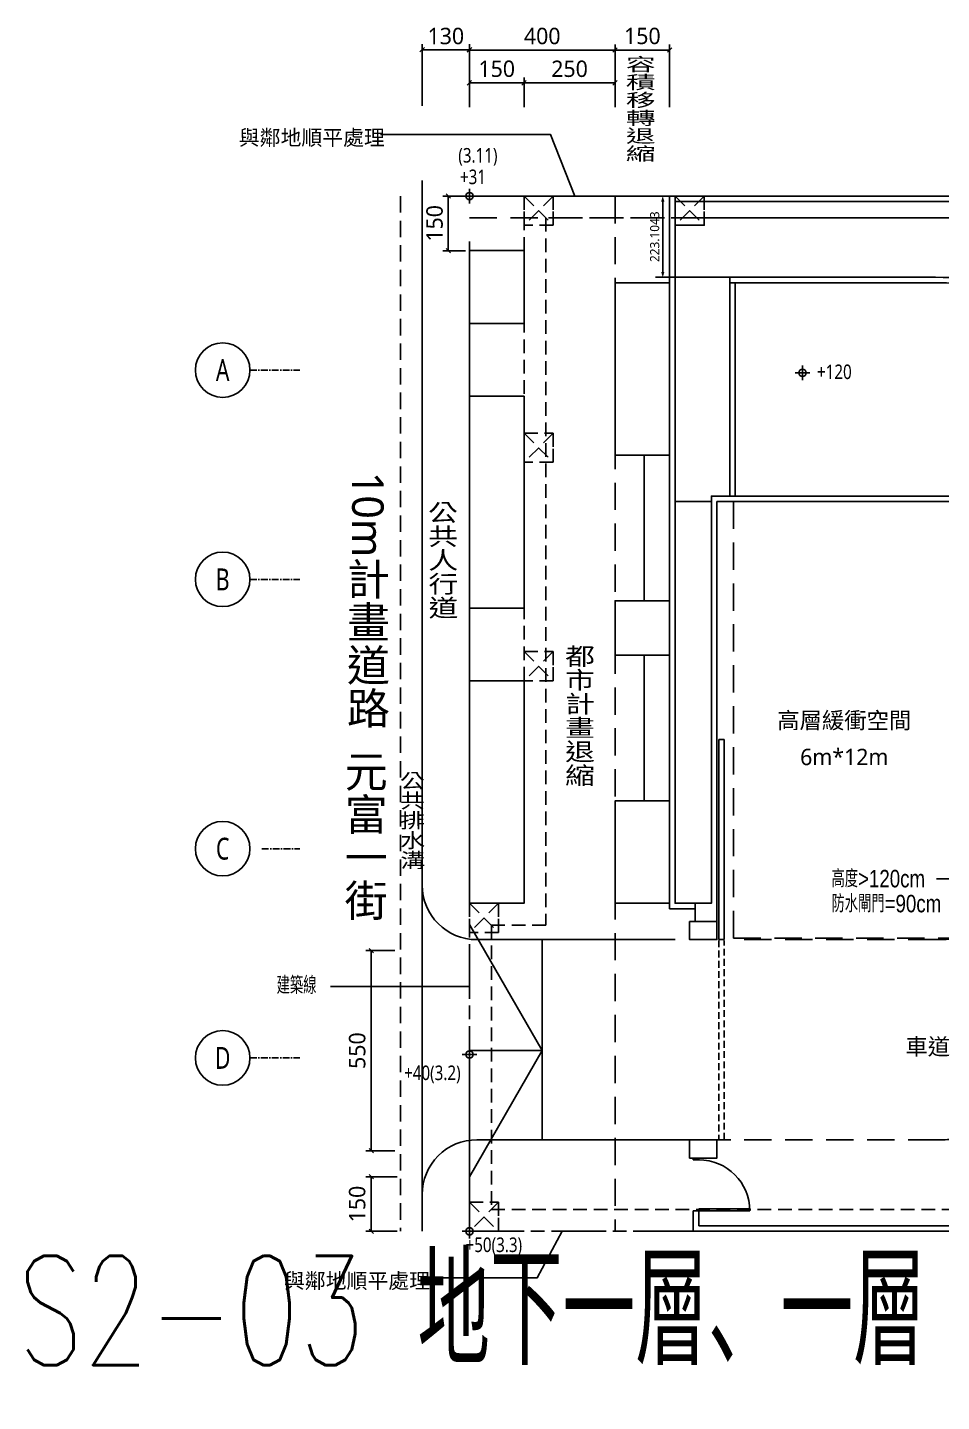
# Model space of a CAD drawing. Header units: millimetres. Extents: x -3377 to 119122, y -22007 to 15479.
# Drawn here: x 24398 to 26909, y 7810 to 11586 of the extents above; entities that cross this region are included whole.
import ezdxf
from ezdxf.enums import TextEntityAlignment as Align

# ---------------------------------------------------------------- set-up
doc = ezdxf.new("R2010")
doc.units = ezdxf.units.MM
doc.header["$LTSCALE"] = 150
doc.header["$MEASUREMENT"] = 0
for name, pattern in [('11', [0.15, 0.1, -0.05]), ('CENTER', [2, 1.25, -0.25, 0.25, -0.25]), ('HIDDEN', [0.375, 0.25, -0.125]), ('HIDDEN2', [0.1875, 0.125, -0.0625]), ('HIDDENX2', [0.75, 0.5, -0.25])]:
    doc.linetypes.add(name, pattern=pattern)
doc.layers.get('0').update_dxf_attribs({"plot": 0})
for name, color, linetype, plot in [('AREA', 3, 'Continuous', False), ('S-ARCH', 252, 'Continuous', False), ('法規檢討', 3, 'Continuous', False)]:
    doc.layers.add(name, color=color, linetype=linetype, plot=plot)
for name, color, linetype in [('Col-Line', 8, 'CENTER'), ('DIM', 6, 'Continuous'), ('Duct', 1, 'Continuous'), ('E-TXT', 7, 'Continuous'), ('GRID', 5, 'CENTER'), ('HATCH', 5, 'Continuous'), ('I-TXT', 7, 'Continuous'), ('OPEN', 4, 'Continuous'), ('PLANT', 3, 'Continuous'), ('SYM', 3, 'Continuous'), ('TEXT', 2, 'Continuous'), ('WALL', 2, 'Continuous'), ('WALL3', 4, 'Continuous'), ('尺寸標註', 6, 'Continuous'), ('排水', 5, 'HIDDEN'), ('水溝', 140, 'Continuous')]:
    doc.layers.add(name, color=color, linetype=linetype)
doc.styles.add('C1', font='', dxfattribs={"bigfont": 'japanese.shx'})
doc.styles.add('CHINESET', font='c2.shx', dxfattribs={"bigfont": 'china.shx'})
doc.styles.add('CS4', font='romans.shx', dxfattribs={"width": 0.7, "height": 45, "bigfont": 'lsp.shx'})
doc.styles.add('HH', font='')
doc.styles.add('HHV', font='')
doc.styles.get('C1').set_extended_font_data('微軟正黑體')
doc.styles.get('HH').set_extended_font_data('Microsoft JhengHei')
doc.styles.get('HHV').set_extended_font_data('@微軟正黑體')
doc.dimstyles.new('1-1', dxfattribs={"dimtxt": 20, "dimasz": 8, "dimexe": 10, "dimexo": 0, "dimgap": 10, "dimtad": 1, "dimdsep": 46, "dimtxsty": 'C1', "dimblk": 'OBLIQUE', "dimblk1": 'OBLIQUE', "dimblk2": 'ARROW', "dimcen": 10, "dimaunit": 1, "dimadec": 0, "dimazin": 0, "dimtfac": 1, "dimtix": 1, "dimtmove": 2, "dimatfit": 3, "dimldrblk": 'DIMC', "dimfxl": 0, "dimtolj": 1, "dimarcsym": 0})
doc.dimstyles.new('DIMAA', dxfattribs={"dimscale": 100, "dimtxt": 0.25, "dimasz": 0.15, "dimexe": 0.2, "dimexo": 0, "dimgap": 0.09, "dimtad": 1, "dimdec": 4, "dimdsep": 46, "dimtxsty": 'C1', "dimblk": 'ARROW', "dimblk1": 'ARROW', "dimblk2": 'ARROW', "dimsah": 1, "dimcen": 0.5, "dimadec": 4, "dimazin": 0, "dimtfac": 1, "dimtix": 1, "dimtmove": 2, "dimatfit": 3, "dimfxl": 0, "dimtolj": 1, "dimarcsym": 0})

# ---------------------------------------------------------------- blocks, each defined once
blk = doc.blocks.new('_Oblique')
at = {"color": 0, "linetype": 'ByBlock', "lineweight": -2}
blk.add_line((-0.5, -0.5), (0.5, 0.5), dxfattribs=at)
blk = doc.blocks.new('*D185')
at = {"layer": 'DEFPOINTS', "color": 0, "transparency": 16777216}
for p in [(73443.8, 5851.6), (73043.8, 5694.8), (73443.8, 5694.8)]:
    blk.add_point(p, dxfattribs=at)
at = {"layer": 'DIM', "color": 0, "lineweight": -2, "transparency": 16777216}
for p, q in [((73043.8, 5694.8), (73043.8, 5866.6)), ((73443.8, 5694.8), (73443.8, 5866.6)), ((73043.8, 5851.6), (73443.8, 5851.6))]:
    blk.add_line(p, q, dxfattribs=at)
at = {"layer": 'DIM', "color": 0, "lineweight": -2, "transparency": 16777216, "xscale": 12, "yscale": 12, "zscale": 12, "rotation": 180}
blk.add_blockref('_Oblique', (73043.8, 5851.6), dxfattribs=at)
at = {"layer": 'DIM', "color": 0, "lineweight": -2, "transparency": 16777216, "xscale": 12, "yscale": 12, "zscale": 12}
blk.add_blockref('_Oblique', (73443.8, 5851.6), dxfattribs=at)
at = {"layer": 'DIM', "color": 0, "transparency": 16777216, "insert": (73243.8, 5889.8), "char_height": 45, "attachment_point": 5, "style": 'C1'}
blk.add_mtext('\\A1;400', dxfattribs=at)
blk = doc.blocks.new('ARROW')
blk.add_solid([(0, 0), (-1, 0.3), (-1, -0.3)])
blk = doc.blocks.new('DIMC')
for p, q in [((-1.5, 0), (1.5, 0)), ((0, -1.5), (0, 1.5))]:
    blk.add_line(p, q)
at = {"color": 3}
blk.add_circle((0, 0), 0.5, dxfattribs=at)
blk = doc.blocks.new('*D184')
at = {"layer": 'DEFPOINTS', "color": 0, "transparency": 16777216}
for p in [(73593.8, 5851.6), (73443.8, 5694.8), (73593.8, 5694.8)]:
    blk.add_point(p, dxfattribs=at)
at = {"layer": 'DIM', "color": 0, "lineweight": -2, "transparency": 16777216}
for p, q in [((73443.8, 5694.8), (73443.8, 5866.6)), ((73593.8, 5694.8), (73593.8, 5866.6)), ((73443.8, 5851.6), (73593.8, 5851.6))]:
    blk.add_line(p, q, dxfattribs=at)
at = {"layer": 'DIM', "color": 0, "lineweight": -2, "transparency": 16777216, "xscale": 12, "yscale": 12, "zscale": 12, "rotation": 180}
blk.add_blockref('_Oblique', (73443.8, 5851.6), dxfattribs=at)
at = {"layer": 'DIM', "color": 0, "lineweight": -2, "transparency": 16777216, "xscale": 12, "yscale": 12, "zscale": 12}
blk.add_blockref('_Oblique', (73593.8, 5851.6), dxfattribs=at)
at = {"layer": 'DIM', "color": 0, "transparency": 16777216, "insert": (73518.8, 5890), "char_height": 45, "attachment_point": 5, "style": 'C1'}
blk.add_mtext('\\A1;150', dxfattribs=at)
blk = doc.blocks.new('*D183')
at = {"layer": 'DEFPOINTS', "color": 0, "transparency": 16777216}
for p in [(73193.8, 5761.4), (73043.8, 5694.8), (73193.8, 5694.8)]:
    blk.add_point(p, dxfattribs=at)
at = {"layer": 'DIM', "color": 0, "lineweight": -2, "transparency": 16777216}
for p, q in [((73043.8, 5694.8), (73043.8, 5776.4)), ((73043.8, 5761.4), (73193.8, 5761.4)), ((73193.8, 5694.8), (73193.8, 5776.4))]:
    blk.add_line(p, q, dxfattribs=at)
at = {"layer": 'DIM', "color": 0, "lineweight": -2, "transparency": 16777216, "xscale": 12, "yscale": 12, "zscale": 12, "rotation": 180}
blk.add_blockref('_Oblique', (73043.8, 5761.4), dxfattribs=at)
at = {"layer": 'DIM', "color": 0, "lineweight": -2, "transparency": 16777216, "xscale": 12, "yscale": 12, "zscale": 12}
blk.add_blockref('_Oblique', (73193.8, 5761.4), dxfattribs=at)
at = {"layer": 'DIM', "color": 0, "transparency": 16777216, "insert": (73118.8, 5799.8), "char_height": 45, "attachment_point": 5, "style": 'C1'}
blk.add_mtext('\\A1;150', dxfattribs=at)
blk = doc.blocks.new('*D182')
at = {"layer": 'DEFPOINTS', "color": 0, "transparency": 16777216}
for p in [(73443.8, 5761.4), (73193.8, 5694.8), (73443.8, 5694.8)]:
    blk.add_point(p, dxfattribs=at)
at = {"layer": 'DIM', "color": 0, "lineweight": -2, "transparency": 16777216}
for p, q in [((73193.8, 5694.8), (73193.8, 5776.4)), ((73193.8, 5761.4), (73443.8, 5761.4)), ((73443.8, 5694.8), (73443.8, 5776.4))]:
    blk.add_line(p, q, dxfattribs=at)
at = {"layer": 'DIM', "color": 0, "lineweight": -2, "transparency": 16777216, "xscale": 12, "yscale": 12, "zscale": 12, "rotation": 180}
blk.add_blockref('_Oblique', (73193.8, 5761.4), dxfattribs=at)
at = {"layer": 'DIM', "color": 0, "lineweight": -2, "transparency": 16777216, "xscale": 12, "yscale": 12, "zscale": 12}
blk.add_blockref('_Oblique', (73443.8, 5761.4), dxfattribs=at)
at = {"layer": 'DIM', "color": 0, "transparency": 16777216, "insert": (73318.8, 5799.7), "char_height": 45, "attachment_point": 5, "style": 'C1'}
blk.add_mtext('\\A1;250', dxfattribs=at)
blk = doc.blocks.new('*D188')
at = {"layer": 'DEFPOINTS', "color": 0, "transparency": 16777216}
for p in [(72914, 5852.3), (72914, 5697.8), (73044, 5697.8)]:
    blk.add_point(p, dxfattribs=at)
at = {"layer": 'DIM', "color": 0, "lineweight": -2, "transparency": 16777216}
for p, q in [((72914, 5697.8), (72914, 5867.3)), ((73044, 5852.3), (72914, 5852.3)), ((73044, 5697.8), (73044, 5867.3))]:
    blk.add_line(p, q, dxfattribs=at)
at = {"layer": 'DIM', "color": 0, "lineweight": -2, "transparency": 16777216, "xscale": 12, "yscale": 12, "zscale": 12, "rotation": 180}
blk.add_blockref('_Oblique', (72914, 5852.3), dxfattribs=at)
at = {"layer": 'DIM', "color": 0, "lineweight": -2, "transparency": 16777216, "xscale": 12, "yscale": 12, "zscale": 12}
blk.add_blockref('_Oblique', (73044, 5852.3), dxfattribs=at)
at = {"layer": 'DIM', "color": 0, "transparency": 16777216, "insert": (72979, 5889.8), "char_height": 45, "attachment_point": 5, "style": 'C1'}
blk.add_mtext('\\A1;130', dxfattribs=at)
blk = doc.blocks.new('*D189')
at = {"layer": 'DEFPOINTS', "color": 0, "transparency": 16777216}
for p in [(73032.6, 5450.2), (72985.7, 5300.2), (73032.6, 5300.2)]:
    blk.add_point(p, dxfattribs=at)
at = {"layer": 'DIM', "color": 0, "lineweight": -2, "transparency": 16777216}
for p, q in [((73032.6, 5450.2), (72970.7, 5450.2)), ((72985.7, 5450.2), (72985.7, 5300.2)), ((73032.6, 5300.2), (72970.7, 5300.2))]:
    blk.add_line(p, q, dxfattribs=at)
at = {"layer": 'DIM', "color": 0, "lineweight": -2, "transparency": 16777216, "xscale": 12, "yscale": 12, "zscale": 12}
for p, rotation in [((72985.7, 5450.2), 90), ((72985.7, 5300.2), 270)]:
    blk.add_blockref('_Oblique', p, dxfattribs=dict(at, rotation=rotation))
at = {"layer": 'DIM', "color": 0, "transparency": 16777216, "insert": (72948.2, 5375.2), "char_height": 45, "attachment_point": 5, "rotation": 90, "style": 'C1'}
blk.add_mtext('\\A1;150', dxfattribs=at)
blk = doc.blocks.new('*D173')
at = {"layer": 'DEFPOINTS', "color": 0, "transparency": 16777216}
for p in [(72839, 3377), (72774, 2827), (72839, 2827)]:
    blk.add_point(p, dxfattribs=at)
at = {"layer": 'DIM', "color": 0, "lineweight": -2, "transparency": 16777216}
for p, q in [((72839, 3377), (72759, 3377)), ((72774, 3377), (72774, 2827)), ((72839, 2827), (72759, 2827))]:
    blk.add_line(p, q, dxfattribs=at)
at = {"layer": 'DIM', "color": 0, "lineweight": -2, "transparency": 16777216, "xscale": 12, "yscale": 12, "zscale": 12}
for p, rotation in [((72774, 3377), 90), ((72774, 2827), 270)]:
    blk.add_blockref('_Oblique', p, dxfattribs=dict(at, rotation=rotation))
at = {"layer": 'DIM', "color": 0, "transparency": 16777216, "insert": (72735.7, 3102), "char_height": 45, "attachment_point": 5, "rotation": 90, "style": 'C1'}
blk.add_mtext('\\A1;550', dxfattribs=at)
blk = doc.blocks.new('*D171')
at = {"layer": 'DEFPOINTS', "color": 0, "transparency": 16777216}
for p in [(72774, 2755.5), (72845, 2755.5, 0), (72845, 2605.5, 0)]:
    blk.add_point(p, dxfattribs=at)
at = {"layer": 'DIM', "color": 0, "lineweight": -2, "transparency": 16777216}
for p, q in [((72845, 2755.5), (72759, 2755.5)), ((72774, 2605.5), (72774, 2755.5)), ((72845, 2605.5), (72759, 2605.5))]:
    blk.add_line(p, q, dxfattribs=at)
at = {"layer": 'DIM', "color": 0, "lineweight": -2, "transparency": 16777216, "xscale": 12, "yscale": 12, "zscale": 12}
for p, rotation in [((72774, 2755.5), 90), ((72774, 2605.5), 270)]:
    blk.add_blockref('_Oblique', p, dxfattribs=dict(at, rotation=rotation))
at = {"layer": 'DIM', "color": 0, "transparency": 16777216, "insert": (72735.6, 2680.5), "char_height": 45, "attachment_point": 5, "rotation": 90, "style": 'C1'}
blk.add_mtext('\\A1;150', dxfattribs=at)
blk = doc.blocks.new('*D170')
at = {"layer": 'AREA', "color": 0, "lineweight": -2, "transparency": 16777216}
for p, q in [((73608.8, 5450.1), (73554.9, 5450.1)), ((73574.9, 5242), (73574.9, 5435.1)), ((73608.8, 5227), (73554.9, 5227))]:
    blk.add_line(p, q, dxfattribs=at)
at = {"layer": 'DEFPOINTS', "color": 0, "transparency": 16777216}
for p in [(73574.9, 5450.1), (73608.8, 5450.1), (73608.8, 5227)]:
    blk.add_point(p, dxfattribs=at)
at = {"layer": 'AREA', "color": 0, "lineweight": -2, "transparency": 16777216, "xscale": 15, "yscale": 15, "zscale": 15}
for p, rotation in [((73574.9, 5450.1), 90), ((73574.9, 5227), 270)]:
    blk.add_blockref('ARROW', p, dxfattribs=dict(at, rotation=rotation))
at = {"layer": 'AREA', "color": 0, "transparency": 16777216, "insert": (73552.9, 5338.5), "char_height": 25, "attachment_point": 5, "rotation": 90, "style": 'C1'}
blk.add_mtext('\\A1;223.1043', dxfattribs=at)
blk = doc.blocks.new('A$C704E4F0D')
at = {"color": 252, "linetype": 'HIDDENX2'}
for p, q in [((-2553.35215, -400), (-3108.34882, -400)), ((-2553.35215, -950), (-3218.34883, -950))]:
    blk.add_line(p, q, dxfattribs=at)
at = {"color": 252, "linetype": '11', "ltscale": 3}
blk.add_lwpolyline([(-4023.2998, 1643.05612), (-4023.29689, -1201.48466)], dxfattribs=at)
at = {"color": 252, "linetype": 'Continuous', "ltscale": 3}
blk.add_lwpolyline([(-3963.2998, 1643.05618), (-3963.29689, -1201.4846)], dxfattribs=at)
at = {"color": 252, "linetype": 'HIDDENX2'}
for points in [[(-2553.35215, -950, 0.4101367241), (-1503.45416, 85.36428), (-1503.35215, 355.00005, 0.3768400796), (-2418.00192, 1396.23985)], [(-2553.35215, -400, 0.4083589716), (-2053.45245, 89.98561), (-2053.35216, 355.08501, 0.3359745643), (-2418.00061, 836.33149)]]:
    blk.add_lwpolyline(points, format="xyb", dxfattribs=at)
at = {"color": 252}
for points in [[(-3283.54902, 931.3645), (-3353.54359, 931.3645), (-3353.54359, 531.3645), (-3283.54902, 531.3645)], [(-3283.54902, 381.3645), (-3353.54359, 381.3645), (-3353.54359, -18.6355), (-3283.54902, -18.6355)]]:
    blk.add_lwpolyline(points, close=True, dxfattribs=at)
at = {"color": 252, "linetype": 'HIDDENX2'}
blk.add_lwpolyline([(-2508.34882, 804), (-3108.34882, 804), (-3108.34882, -396), (-2508.34882, -396), (-2508.34882, 804)], dxfattribs=at)
blk.add_arc((-2553.35215, 100), 500, 270, 0, dxfattribs=at)
at = {"layer": 'AREA', "color": 252}
blk.add_line((-3168.54901, 804), (-3168.54901, 819), dxfattribs=at)
blk.add_line((-3168.54901, 804), (-3168.54901, 819), dxfattribs=at)
blk.add_lwpolyline([(-3268.54902, 1420.00005), (-3118.54902, 1420.00005), (-3118.54902, 819), (-3168.54901, 819), (-3168.54901, 804), (-3268.54902, 804), (-3268.54902, 1420.00005)], dxfattribs=at)
blk.add_lwpolyline([(-3268.54902, 1420.00005), (-3118.54902, 1420.00005), (-3118.54902, 819), (-3168.54901, 819), (-3168.54901, 804), (-3268.54902, 804), (-3268.54902, 1420.00005)], dxfattribs=at)
at = {"layer": 'AREA', "color": 252, "elevation": 0}
for points in [[(-3103.54902, 819), (-2433.00051, 819), (-2433.00057, 819), (-2433.00193, 1398.08002, 0.0287359509), (-2553.39463, 1405.00005), (-3103.54902, 1405.00005)], [(-3103.54902, 819), (-2433.00051, 819), (-2433.00057, 819), (-2433.00193, 1398.08002, 0.0287359509), (-2553.39463, 1405.00005), (-3103.54902, 1405.00005)], [(-2918.511, 1167.71311, -0.4142135624), (-2908.511, 1157.71311, -0.4142135624), (-2918.511, 1147.71311, -0.4142135624), (-2928.511, 1157.71311, -0.4142135624)], [(-2918.511, 1167.71311, -0.4142135624), (-2908.511, 1157.71311, -0.4142135624), (-2918.511, 1147.71311, -0.4142135624), (-2928.511, 1157.71311, -0.4142135624)]]:
    blk.add_lwpolyline(points, format="xyb", close=True, dxfattribs=at)
at = {"layer": 'Col-Line', "color": 252, "linetype": 'ByBlock'}
for centre in [(-4511.32649, 1165, 0), (-4511.32649, 590, 0), (-4511.32649, -150, 0), (-4511.32649, -725, 0)]:
    blk.add_circle(centre, 75, dxfattribs=at)
at = {"layer": 'Duct', "color": 252, "linetype": 'CENTER', "ltscale": 3, "elevation": 0}
blk.add_lwpolyline([(-3833.34882, -1201.48446), (-3833.33714, 55.73711), (-3833.3549, 1643.22963), (1974.9, 1643.1), (1974.3809, 55.64961), (1973.9663, -1201.48446), (-1007.8204, -1201.48157)], close=True, dxfattribs=at)
blk.add_lwpolyline([(-3833.34882, -1201.48446), (-3833.33714, 55.73711), (-3833.3549, 1643.22963), (1974.9, 1643.1), (1974.3809, 55.64961), (1973.9663, -1201.48446), (-1007.8204, -1201.48157)], close=True, dxfattribs=at)
at = {"layer": 'Duct', "color": 252, "linetype": 'CENTER', "ltscale": 3}
blk.add_lwpolyline([(-3833.34882, -1201.48446), (-3833.33714, 55.73711), (-3833.3549, 1643.22963), (1974.9, 1643.1), (1974.3809, 55.64961), (1973.9663, -1201.48446), (-1007.8204, -1201.48157)], close=True, dxfattribs=at)
blk.add_lwpolyline([(-3833.34882, -1201.48446), (-3833.33714, 55.73711), (-3833.3549, 1643.22963), (1974.9, 1643.1), (1974.3809, 55.64961), (1973.9663, -1201.48446), (-1007.8204, -1201.48157)], close=True, dxfattribs=at)
at = {"layer": 'GRID', "color": 252, "ltscale": 0.1}
for p, q in [((-4436.32649, 1165, 0), (-4299.19987, 1165, 0)), ((-4436.32649, 590, 0), (-4299.19987, 590, 0)), ((-4403.82649, -150, 0), (-4299.19987, -150, 0)), ((-4436.32649, -725, 0), (-4299.19987, -725, 0))]:
    blk.add_line(p, q, dxfattribs=at)
at = {"layer": 'HATCH', "color": 252}
for points in [[(-3268.34883, -400), (-3813.29779, -400.0001, -0.4142133201), (-3963.29782, -250.00026), (-3963.2998, 1686.19849)], [(-3218.34883, -949.99993), (-3813.30108, -950.00003, 0.4142138047), (-3963.30106, -1100.00019), (-3963.301, -1158.34222)]]:
    blk.add_lwpolyline(points, format="xyb", dxfattribs=at)
at = {"layer": 'I-TXT', "color": 252, "elevation": 0}
blk.add_lwpolyline([(-4214.81577, -528.98405), (-3833.30848, -528.98405)], dxfattribs=at)
at = {"layer": 'OPEN', "color": 252, "linetype": 'Continuous'}
for p, q in [((-3133.54901, 150), (-3148.54901, 150)), ((-3148.54901, 150), (-3148.54901, -400)), ((-3133.54901, -400), (-3133.54901, 150)), ((-3148.54901, -400), (-3133.54901, -400)), ((-3218.54901, -1005), (-3218.54901, -1000)), ((-3203.54901, -1005), (-3218.54901, -1005)), ((-3203.54901, -1000), (-3203.54901, -1005)), ((-3203.54901, -1145), (-3218.54901, -1145)), ((-3218.54901, -1145), (-3218.54901, -1150)), ((-3063.54901, -1140), (-3203.54901, -1140)), ((-3203.54901, -1140), (-3203.54901, -1145)), ((-3203.54901, -1150), (-3203.54901, -1145)), ((-3203.54901, -1145), (-3063.54901, -1145)), ((-3063.54901, -1145), (-3063.54901, -1140))]:
    blk.add_line(p, q, dxfattribs=at)
at = {"layer": 'OPEN', "color": 252, "linetype": 'HIDDEN2'}
for p, q in [((-3148.54901, -402), (-3148.54901, -950)), ((-3133.54901, -950), (-3133.54901, -402)), ((-3148.54901, -950), (-3133.54901, -950))]:
    blk.add_line(p, q, dxfattribs=at)
at = {"layer": 'OPEN', "color": 252, "linetype": 'Continuous'}
blk.add_arc((-3203.54901, -1145), 140, 0, 90, dxfattribs=at)
at = {"layer": 'PLANT', "color": 252}
for points in [[(-2418.00235, 1583.10624), (-3188.54902, 1583.10624), (-3188.54902, 1563.10624), (-3268.54902, 1563.10624), (-3268.54902, 1420.00005), (-2553.39463, 1420.00005), (-2553.39523, 1420.00005, -0.1590500294), (-1925.16023, 1215)], [(-2418.00235, 1583.10624), (-3188.54902, 1583.10624), (-3188.54902, 1563.10624), (-3268.54902, 1563.10624), (-3268.54902, 1420.00005), (-2553.39463, 1420.00005), (-2553.39523, 1420.00005, -0.1590500294), (-1925.16023, 1215)], [(-3103.54902, 819), (-2433.00051, 819), (-2433.00057, 819), (-2433.00193, 1398.08002, 0.0287359509), (-2553.39463, 1405.00005), (-3103.54902, 1405.00005)], [(-3103.54902, 819), (-2433.00051, 819), (-2433.00057, 819), (-2433.00193, 1398.08002, 0.0287359509), (-2553.39463, 1405.00005), (-3103.54902, 1405.00005)]]:
    blk.add_lwpolyline(points, format="xyb", dxfattribs=at)
for points in [[(-3833.35099, 1293.22963), (-3683.35323, 1293.22963), (-3683.35782, 1293.22963), (-3683.35597, 1493.22963), (-3683.35323, 1493.22963), (-3833.3549, 1493.22963), (-3833.35323, 1493.22963)], [(-3833.35099, 1293.22963), (-3683.35323, 1293.22963), (-3683.35782, 1293.22963), (-3683.35597, 1493.22963), (-3683.35323, 1493.22963), (-3833.3549, 1493.22963), (-3833.35323, 1493.22963)], [(-3283.54902, 1405.00002), (-3433.54902, 1405.00002), (-3433.54902, 931.3645), (-3283.54902, 931.3645)], [(-3283.54902, 1405.00002), (-3433.54902, 1405.00002), (-3433.54902, 931.3645), (-3283.54902, 931.3645)], [(-3683.35458, 843.22963), (-3683.35458, 1093.22963), (-3683.36321, 1093.22963), (-3833.34672, 1093.22963), (-3833.34459, 511.26024), (-3683.36332, 511.26024), (-3683.34459, 511.26024), (-3683.34595, 843.22963)], [(-3683.35458, 843.22963), (-3683.35458, 1093.22963), (-3683.36321, 1093.22963), (-3833.34672, 1093.22963), (-3833.34459, 511.26024), (-3683.36332, 511.26024), (-3683.34459, 511.26024), (-3683.34595, 843.22963)], [(-3268.54902, -300), (-3168.54901, -299.99965), (-3168.54901, -300.00001), (-3168.54901, 804), (-3268.34885, 804), (-3268.54902, 804), (-3268.54902, -300.00001)], [(-3268.54902, -300), (-3168.54901, -299.99965), (-3168.54901, -300.00001), (-3168.54901, 804), (-3268.34885, 804), (-3268.54902, 804), (-3268.54902, -300.00001)], [(-3433.54902, 381.3645), (-3283.54902, 381.3645), (-3283.54902, 531.3645), (-3433.54902, 531.3645)], [(-3433.54902, 381.3645), (-3283.54902, 381.3645), (-3283.54902, 531.3645), (-3433.54902, 531.3645)], [(-3833.34, 311.65032), (-3833.33714, 55.73711), (-3833.3408, -300), (-3683.33816, -300), (-3683.3408, -300), (-3683.33714, 55.73725), (-3683.34, 311.65032)], [(-3833.34, 311.65032), (-3833.33714, 55.73711), (-3833.3408, -300), (-3683.33816, -300), (-3683.3408, -300), (-3683.33714, 55.73725), (-3683.34, 311.65032)], [(-3283.54902, -300), (-3283.54902, -18.6355), (-3433.54902, -18.6355), (-3433.54902, -300)], [(-3283.54902, -300), (-3283.54902, -18.6355), (-3433.54902, -18.6355), (-3433.54902, -300)]]:
    blk.add_lwpolyline(points, close=True, dxfattribs=at)
at = {"layer": 'SYM', "color": 252}
for p, q in [((-3833.3549, 1623.22963, 0), (-3833.3549, 1663.22963, 0)), ((-3833.3549, 1623.22963, 0), (-3833.3549, 1663.22963, 0)), ((-3853.3549, 1643.22963, 0), (-3813.3549, 1643.22963, 0)), ((-3853.3549, 1643.22963, 0), (-3813.3549, 1643.22963, 0)), ((-2918.511, 1137.71311), (-2918.511, 1177.71311)), ((-2938.511, 1157.71311), (-2898.511, 1157.71311)), ((-3853.34124, -715.66939), (-3813.34124, -715.66939)), ((-3833.34124, -735.66939), (-3833.34124, -695.66939)), ((-3853.34999, -1201.48563, 0), (-3813.34999, -1201.48563, 0)), ((-3833.34999, -1221.48563, 0), (-3833.34999, -1181.48563, 0))]:
    blk.add_line(p, q, dxfattribs=at)
for centre in [(-3833.3549, 1643.22963, 0), (-3833.3549, 1643.22963, 0), (-2918.511, 1157.71311), (-3833.34124, -715.66939), (-3833.34999, -1201.48563, 0)]:
    blk.add_circle(centre, 10, dxfattribs=at)
at = {"layer": 'WALL', "color": 252}
blk.add_line((-3173.54901, -950), (-3153.54901, -950), dxfattribs=at)
at = {"layer": 'WALL3', "color": 252}
for p, q in [((-3283.54902, 1643.21736), (-3283.54902, -315)), ((-3268.54902, 1643.21736), (-3268.54902, -300)), ((-3268.54902, 1643.21736), (-3268.54902, -300)), ((-3118.54902, 1420.00005), (-3118.54902, 819)), ((-2553.39463, 1420.00005), (-3118.54902, 1420.00005)), ((-3118.54902, 1420.00005), (-3118.54902, 819)), ((-3118.54902, 1405.00002, 0), (-2553.39463, 1405.00151, 0)), ((-2553.39463, 1405.00005), (-3118.54902, 1405.00005)), ((-3103.54902, 1405.00005), (-3103.54902, 819)), ((-3103.54902, 1405.00005), (-3103.54902, 819)), ((-2433.00051, 819), (-3168.54901, 819)), ((-3168.54901, -300), (-3168.54901, 804)), ((-2433.00051, 804), (-3153.54901, 804)), ((-3153.54901, -350), (-3153.54901, 804)), ((-3268.54902, -300), (-3168.54901, -300)), ((-3213.54901, -350), (-3213.54901, -300)), ((-3213.54901, -315), (-3283.54902, -315)), ((-3153.54901, -350), (-3228.54901, -350)), ((-3153.54901, -350), (-3153.54901, -400))]:
    blk.add_line(p, q, dxfattribs=at)
for points in [[(1310, 1214.99967), (1310.00955, 1643.1139), (-3283.3549, 1643.10436)], [(1295, 1215), (1295.00922, 1628.11387), (-3268.35487, 1628.10439)], [(1310, -775.00001), (1309.99959, -1201.48388), (-1007.8204, -1201.48157), (-3218.34884, -1201.48291)], [(1295, -775), (1294.9996, -1186.48387), (-1007.82041, -1186.48157), (-3203.54904, -1186.48311)], [(-3218.54904, -1145.00068), (-3203.54904, -1145.00068), (-3203.54904, -1186.48368)], [(-3218.54904, -1145.00068), (-3218.54904, -1201.48396)]]:
    blk.add_lwpolyline(points, dxfattribs=at)
for points in [[(-2553.39523, 1420.00005, -0.2117581518), (-1764.11337, 1070.07148)], [(-2553.39463, 1405.00005, -0.2117581518), (-1775.22941, 1060.00005)]]:
    blk.add_lwpolyline(points, format="xyb", dxfattribs=at)
for points in [[(-3228.54901, -350), (-3228.54901, -400), (-3153.54901, -400), (-3153.54901, -350)], [(-3228.54901, -950), (-3228.54901, -1000), (-3153.54901, -1000), (-3153.54901, -950)]]:
    blk.add_lwpolyline(points, close=True, dxfattribs=at)
at = {"layer": '尺寸標註', "color": 252, "linetype": 'HIDDENX2'}
blk.add_line((-3433.54902, 1643.22071), (-3433.54902, -1201.48405), dxfattribs=at)
at = {"layer": '尺寸標註', "color": 252}
for p, q in [((-3633.54902, -400.00007), (-3633.54902, -950)), ((-3633.54902, -705.00007), (-3833.5518, -705.00007))]:
    blk.add_line(p, q, dxfattribs=at)
for points in [[(-3633.54902, -705.00007), (-3833.50995, -358.65707)], [(-3633.54902, -705.00007), (-3833.50995, -1051.34307)]]:
    blk.add_lwpolyline(points, dxfattribs=at)
at = {"layer": '排水', "color": 252, "elevation": 0}
for points in [[(-3833.34882, -1201.48446), (1824.85077, -1201.48432), (1824.43201, -305), (1824.40459, -305), (1824.59861, 745), (1824.62639, 745), (1824.85077, 1643.10335), (-3683.35458, 1643.22628), (-3683.3695, -300.00335), (-3833.31227, -300), (-3833.29735, -1201.48446)], [(-3683.35458, 1643.22628), (-3603.35458, 1643.22628), (-3603.35458, 1563.22628), (-3683.35458, 1563.22628), (-3683.35458, 1643.22628), (-3603.35458, 1563.22628), (-3603.35458, 1643.22628), (-3603.35458, 1643.22628), (-3683.35458, 1563.22628)], [(-3683.37184, 991.64169), (-3603.37184, 991.64169), (-3603.37184, 911.64169), (-3683.37184, 911.64169), (-3683.37184, 991.64169), (-3603.37184, 911.64169), (-3603.37184, 991.64169), (-3603.37184, 991.64169), (-3683.37184, 911.64169)], [(-3833.34999, -1121.48563), (-3753.34999, -1121.48563), (-3753.34999, -1201.48563), (-3833.34999, -1201.48563), (-3833.34999, -1121.48563), (-3753.34999, -1201.48563), (-3753.34999, -1121.48563), (-3753.34999, -1121.48563), (-3833.34999, -1201.48563)]]:
    blk.add_lwpolyline(points, dxfattribs=at)
at = {"layer": '排水', "color": 252}
for points in [[(-3268.54902, 1643.10624), (-3188.54902, 1643.10624), (-3188.54902, 1563.10624), (-3268.54902, 1563.10624), (-3268.54902, 1643.10624), (-3188.54902, 1563.10624), (-3188.54902, 1643.10624), (-3188.54902, 1643.10624), (-3268.54902, 1563.10624)], [(-3683.3657, 391.65032), (-3603.3657, 391.65032), (-3603.3657, 311.65032), (-3683.3657, 311.65032), (-3683.3657, 391.65032), (-3603.3657, 311.65032), (-3603.3657, 391.65032), (-3603.3657, 391.65032), (-3683.3657, 311.65032)], [(-3833.31227, -300), (-3753.31227, -300), (-3753.31227, -380), (-3833.31227, -380), (-3833.31227, -300), (-3753.31227, -380), (-3753.31227, -300), (-3753.31227, -300), (-3833.31227, -380)]]:
    blk.add_lwpolyline(points, dxfattribs=at)
at = {"layer": '排水', "color": 252, "linetype": 'HIDDENX2'}
blk.add_lwpolyline([(-3833.35624, 1583.22963), (1974.89866, 1583.1)], dxfattribs=at)
at = {"layer": '排水', "color": 252, "elevation": 0}
blk.add_lwpolyline([(1764.82335, -1141.48432), (1764.40459, -245), (1764.42424, -245), (1764.57895, 685), (1764.60931, 685), (1764.83369, 1583.10469), (-3623.35458, 1583.22494), (-3623.3695, -360.00469), (-3773.31227, -360.00134), (-3773.29735, -1141.48446)], close=True, dxfattribs=at)
at = {"layer": '水溝', "color": 252}
blk.add_lwpolyline([(-3994.14885, 80.99158, 0, 0, 0), (-3994.76211, 232.04222, 30, 0, 0), (-3995.31556, 347.28181, 0, 0, 0)], format="xyseb", dxfattribs=at)
at = {"layer": '法規檢討', "color": 252, "lineweight": -2}
for points in [[(-3543.98702, 1643.22317), (-3610.77059, 1812.09236), (-4077.39911, 1812.09236)], [(-3578.66599, -1201.48414), (-3646.98038, -1329.07722), (-3953.33745, -1329.07722)]]:
    blk.add_lwpolyline(points, dxfattribs=at)
at = {"layer": '法規檢討', "color": 252, "elevation": 0}
blk.add_lwpolyline([(-2150.51001, 10.26583), (-2352.98751, -233.25833), (-2550.31387, -233.25833)], dxfattribs=at)
at = {"layer": 'Col-Line', "color": 252, "style": 'C1', "width": 0.75}
for s, p in [('A', (-4511.32649, 1165, 0)), ('B', (-4511.32649, 590, 0)), ('C', (-4511.32649, -150, 0)), ('D', (-4511.32649, -725, 0))]:
    blk.add_text(s, height=60, dxfattribs=at).set_placement(p, align=Align.MIDDLE)
at = {"layer": 'E-TXT', "color": 252, "style": 'CHINESET', "width": 0.8}
blk.add_text('建築線', height=48, dxfattribs=at).set_placement((-4363.07686, -549.36945, 0))
at = {"layer": 'SYM', "color": 252, "style": 'C1', "width": 0.8}
for s, p in [('(3.11)', (-3864.11192, 1755.31362, 0)), ('+31', (-3859.35954, 1696.05593, 0)), ('+120', (-2878.70968, 1160.40797)), ('+40(3.2)', (-4012.99623, -765.85902)), ('+50(3.3)', (-3844.14996, -1238.38763, 0))]:
    blk.add_text(s, height=40, dxfattribs=at).set_placement(p, align=Align.MIDDLE_LEFT)
at = {"layer": 'TEXT', "color": 252, "style": 'HHV'}
for s, height, rotation, width, p in [('容積移轉退縮', 60, 270, 0.6, (-3394.09074, 2030.39748)), ('公共人行道', 60, 270.31586288, 0.8, (-3937.54944, 807.01962)), ('都市計畫退縮', 60, 270, 0.8, (-3560.81664, 412.09798)), ('公共排水溝', 50, 270.31586288, 0.8, (-4016.27554, 64.34756))]:
    blk.add_text(s, height=height, rotation=rotation, dxfattribs=dict(at, width=width)).set_placement(p)
for s, p in [('10m計畫道路', (-4155.79714, 885.37867)), ('元富一街', (-4161.92989, 122.28271))]:
    blk.add_text(s, height=86.666667, rotation=270, dxfattribs=at).set_placement(p)
at = {"layer": 'TEXT', "color": 252, "style": 'HH'}
for s, p in [('高層緩衝空間', (-2803.8138, 180.0521)), ('6m*12m', (-2803.8138, 79.5521)), ('車道', (-2574.40705, -716.45457))]:
    blk.add_text(s, height=45, dxfattribs=at).set_placement(p, align=Align.CENTER)
at = {"layer": '法規檢討', "color": 252, "lineweight": -2, "style": 'HH'}
for p in [(-4466.89046, 1782.90167), (-4342.82879, -1358.26792)]:
    blk.add_text('與鄰地順平處理', height=42, dxfattribs=at).set_placement(p)
at = {"layer": '法規檢討', "color": 252, "style": 'CHINESET', "width": 0.8}
for s, p in [('高度>120cm', (-2838.94739, -256.30274, 0)), ('防水閘門=90cm', (-2838.94739, -324.9027, 0))]:
    blk.add_text(s, height=48, dxfattribs=at).set_placement(p)
at = {"layer": 'AREA', "color": 252}
dim = blk.add_aligned_dim(p1=(-3268.54902, 1420.00005), p2=(-3268.54902, 1643.10439), distance=33.87241, dimstyle='DIMAA', dxfattribs=at)
dim.commit()
dim.dimension.update_dxf_attribs({"geometry": '*D170', "text_midpoint": (-3324.41368, 1531.55222), "insert": (-76877.31577, -3806.98405)})
at = {"layer": 'DIM', "color": 252}
for base, p1, p2, picture, middle in [((-3963.3549, 2045.29288), (-3833.3549, 1890.85568), (-3963.3549, 1890.85568), '*D188', (-3898.3549, 2082.79288)), ((-3433.54902, 2044.5858), (-3833.54902, 1887.86363), (-3433.54902, 1887.86363), '*D185', (-3633.54902, 2082.84112)), ((-3283.54902, 2044.5858), (-3433.54902, 1887.86363), (-3283.54902, 1887.86363), '*D184', (-3358.54902, 2082.97185)), ((-3683.54902, 1954.43753), (-3833.54902, 1887.86363), (-3683.54902, 1887.86363), '*D183', (-3758.54902, 1992.82359)), ((-3433.54902, 1954.43753), (-3683.54902, 1887.86363), (-3433.54902, 1887.86363), '*D182', (-3558.54902, 1992.69286))]:
    dim = blk.add_linear_dim(base=base, p1=p1, p2=p2, dimstyle='1-1', override={"dimscale": 1.5, "dimtxt": 30}, dxfattribs=at)
    dim.commit()
    dim.dimension.update_dxf_attribs({"geometry": picture, "text_midpoint": middle, "insert": (-76877.31577, -3806.98405)})
for base, p1, p2, picture, middle in [((-3891.57923, 1493.22963), (-3844.6732, 1643.22963), (-3844.6732, 1493.22963), '*D189', (-3929.07923, 1568.22963)), ((-4103.31649, -980.00005), (-4038.32502, -430.00005), (-4038.32502, -980.00005), '*D173', (-4141.57182, -705.00005)), ((-4103.31649, -1051.48563), (-4032.32012, -1201.48563, 0), (-4032.32012, -1051.48563, 0), '*D171', (-4141.70255, -1126.48563))]:
    dim = blk.add_linear_dim(base=base, p1=p1, p2=p2, angle=90, dimstyle='1-1', override={"dimscale": 1.5, "dimtxt": 30}, dxfattribs=at)
    dim.commit()
    dim.dimension.update_dxf_attribs({"geometry": picture, "text_midpoint": middle, "insert": (-76877.31577, -3806.98405)})
blk = doc.blocks.new('2021-1102')
blk.add_blockref('A$C704E4F0D', (17334.9, -6041))

msp = doc.modelspace()

# ---------------------------------------------------------------- block references
at = {"layer": 'S-ARCH'}
msp.add_blockref('2021-1102', (12110.4, 15520.27), dxfattribs=at)

# ---------------------------------------------------------------- texts
at = {"layer": 'DEFPOINTS', "style": 'CS4', "width": 0.7}
msp.add_text('S2-03 地下一層、一層 (B1F~1F)', height=300, dxfattribs=at).set_placement((24370.8, 7910.14))

doc.saveas('drawing.dxf')
